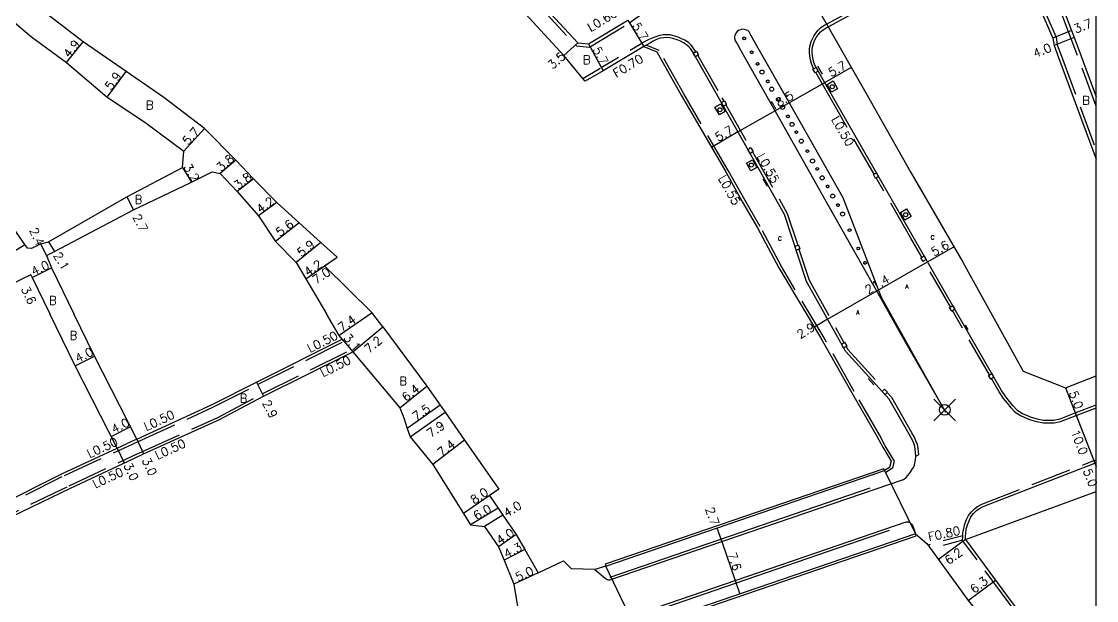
# Model space of a CAD drawing. Header units: metres. Extents: x -1600 to -800, y -110400 to -109798.
# Drawn here: x -999.1 to -799.9, y -110099.5 to -109992.1 of the extents above; entities that cross this region are included whole.
import ezdxf

# ---------------------------------------------------------------- set-up
doc = ezdxf.new("R2010")
doc.units = ezdxf.units.M
doc.header["$LTSCALE"] = 2.5
doc.header["$PDMODE"] = 35
doc.header["$PDSIZE"] = 2
doc.linetypes.add('22320', pattern=[2.5, 1.5, -1])
doc.linetypes.add('22330', pattern=[4, 3, -1])
doc.layers.get('0').update_dxf_attribs({"color": 150, "lineweight": 30})
for name, color, linetype in [('2101000', 177, 'Continuous'), ('2203000', 5, 'Continuous'), ('2213000', 6, 'Continuous'), ('2226000', 44, 'Continuous'), ('2227100', 7, 'Continuous'), ('2232000', 4, '22320'), ('2233000', 62, '22330'), ('2235000', 7, 'Continuous'), ('2236000', 3, 'Continuous'), ('2238000', 11, 'Continuous'), ('2239000', 3, 'Continuous'), ('6165100', 237, '61300'), ('6165200', 3, 'Continuous'), ('9107000', 111, 'Continuous'), ('9201100', 215, 'Continuous'), ('9201500', 222, 'Continuous'), ('9202100', 82, 'Continuous'), ('9202200', 155, 'Continuous'), ('9203500', 155, 'Continuous'), ('9301100', 77, 'Continuous'), ('999', 7, 'Continuous')]:
    doc.layers.add(name, color=color, linetype=linetype)
doc.styles.add('Dm_Anotation', font='txt.shx', dxfattribs={"bigfont": 'pscdm.shx'})
doc.linetypes.add('61300', pattern='A,2,-0.75,[1,dmdr.shx,S=0.15,R=0,X=0,Y=0],-0.75', length=3.5)

# ---------------------------------------------------------------- blocks, each defined once
blk = doc.blocks.new('223800')
at = {"color": 0}
blk.add_circle((0, 0), 0.75, dxfattribs=at)
blk = doc.blocks.new('223900')
blk.add_lwpolyline([(-0.22, -0.37), (-0.44, -0.3), (-0.47, -0.27), (-0.48, -0.24), (-0.44, 0.01), (-0.48, 0.23), (-0.47, 0.27), (-0.45, 0.29), (-0.21, 0.38), (-0.04, 0.53), (0, 0.54), (0.03, 0.53), (0.22, 0.37), (0.44, 0.3), (0.47, 0.27), (0.48, 0.24), (0.44, -0.01), (0.48, -0.23), (0.47, -0.27), (0.45, -0.29), (0.21, -0.38), (0.04, -0.53), (0, -0.54), (-0.03, -0.53)], close=True)

msp = doc.modelspace()

# ---------------------------------------------------------------- linework, layer by layer
at = {"layer": '2101000'}
for points in [[(-883.83, -109996.72), (-891.33, -110001.25), (-894.67, -110003.18), (-895.12, -110002.64), (-898.65, -109998.38), (-905.07, -109991.41), (-914.27, -109981.26), (-937.47, -109953.46), (-951.48, -109936.16), (-958.11, -109928.08), (-958.56, -109927.53), (-980.22, -109900.6), (-991.84, -109886.49), (-1004.7, -109870.59), (-1015.4, -109856.72), (-1021.61, -109848.88), (-1027.24, -109841.99), (-1028.67, -109841.57), (-1033, -109835.74), (-1038.57, -109828.38), (-1040.67, -109825.96)], [(-948.67, -109933.9), (-934.66, -109951.21), (-911.65, -109979.1), (-902.79, -109988.79), (-896.03, -109996.06), (-894.04, -109996.23), (-886.78, -109991.85)], [(-812.07, -109973.95), (-811.78, -109974.69), (-806.54, -109988.54), (-804.55, -109993.78), (-804.07, -109995.07), (-803.2, -109997.36), (-800, -110006.04)], [(-849.65, -109993.11), (-838.92, -109987.21), (-827.92, -109981.12), (-820.8, -109977.19), (-817.5, -109975.39), (-815.53, -109976.11), (-810.3, -109989.9), (-807.98, -109995.18), (-807.78, -109996.56), (-806.95, -109998.75), (-800, -110017.6)], [(-998.06, -110034.11), (-998.56, -110033.46), (-1006.66, -110021.74), (-1009.74, -110017.3), (-1011.08, -110015.53), (-1014.3, -110012.25), (-1018.68, -110006.22), (-1019.03, -110003.58), (-1024.05, -109996.64), (-1025.7, -109993.29), (-1022.53, -109990.81), (-1012.24, -109983.62), (-1010.82, -109982.56), (-1009.04, -109982.33), (-1003.48, -109988.68), (-1004.07, -109989.24), (-997.28, -109994.95), (-990.78, -109999.69), (-983.25, -110006.12), (-976.29, -110010.78), (-969.08, -110016.14)], [(-934.03, -110046.32), (-934.18, -110046.12), (-942.98, -110037.41), (-940.67, -110035.82), (-943.67, -110033.08), (-947.71, -110029.41), (-951.85, -110025.67), (-956.17, -110021.28), (-959.45, -110017.81), (-965.22, -110011.95), (-972.74, -110006.2), (-979.75, -110001.37), (-987.7, -109995.87), (-994.1, -109990.99), (-1000.35, -109985.73)], [(-849.65, -109993.11), (-842.65, -110005.29), (-834.33, -110020.1), (-824.68, -110036.75), (-813.49, -110056.95), (-805.68, -110060.02)], [(-883.83, -109996.72), (-881.42, -109997.71), (-876.87, -110005.77), (-868.62, -110019.99), (-865.51, -110025.57), (-862.73, -110030.37), (-858.77, -110037.8), (-851.06, -110050.69), (-845.52, -110060.51), (-845.27, -110060.94), (-840.61, -110068.99), (-839.52, -110071.05), (-837.94, -110073.64), (-838.29, -110074.81), (-839.21, -110075.36)], [(-995.54, -110033.34), (-994.14, -110032.94), (-979.65, -110024.61), (-969.3, -110019.14), (-969.08, -110016.14)], [(-994.51, -110035.51), (-993.06, -110034.74), (-978.41, -110027), (-967.63, -110021.86), (-963.78, -110019.96)], [(-963.78, -110019.96), (-962.33, -110020.29), (-959.17, -110023.63), (-955.25, -110028.15), (-952.1, -110032.89), (-948.26, -110036.79), (-946.44, -110039.79), (-942.61, -110046.32)], [(-995.54, -110033.34), (-997.31, -110034.2), (-998.06, -110034.11)], [(-994.51, -110035.51), (-993.61, -110037.8), (-989.45, -110046.32)], [(-997.44, -110039.07), (-999.23, -110039.94), (-1012.38, -110046.32)], [(-997.44, -110039.07), (-997.2, -110039.56), (-993.9, -110046.32)], [(-981.4, -110071.22), (-989.21, -110055.93), (-993.9, -110046.32)], [(-977.76, -110069.55), (-985.63, -110054.14), (-989.45, -110046.32)], [(-939.74, -110051.01), (-940.27, -110050.33), (-942.61, -110046.32)], [(-932.19, -110048.74), (-934.03, -110046.32)], [(-932.19, -110048.74), (-924.05, -110059.73), (-921.58, -110063.23), (-920.65, -110064.54), (-917.06, -110069.72), (-910.66, -110078.83), (-912.39, -110080.02), (-910.81, -110082.37), (-909.96, -110083.63), (-907.44, -110087.25), (-905.87, -110090), (-903.4, -110094.33)], [(-977.76, -110069.55), (-963.92, -110063.17), (-955.61, -110058.99), (-939.74, -110051.01)], [(-1030.78, -110099.35), (-1015.19, -110090.78), (-990.09, -110078.64), (-978.33, -110073.11), (-976.51, -110072.27), (-962.57, -110065.97), (-954.29, -110061.58), (-937.71, -110053.36)], [(-937.71, -110053.36), (-929.05, -110063.73), (-928.28, -110065.6), (-927.7, -110067.56), (-927.11, -110069.1), (-922.91, -110074.26), (-917.25, -110083.36), (-915.96, -110085.44), (-913.35, -110085.75), (-910.75, -110089.49), (-909.67, -110092), (-907.93, -110096.45), (-907.18, -110100.94)], [(-805.68, -110060.02), (-800, -110057.81)], [(-991.41, -110075.83), (-981.4, -110071.22)], [(-1032.25, -110096.51), (-1016.43, -110088.38), (-991.41, -110075.83)], [(-890.87, -110093.08), (-839.21, -110075.36)], [(-824.22, -110088.16), (-800, -110079.24)], [(-833.46, -110087.13), (-885.2, -110104.87)], [(-833.46, -110087.13), (-831.33, -110088.9), (-823.71, -110099.45), (-819.5, -110104.62), (-814.02, -110112.39), (-811.11, -110116.38), (-802.6, -110127.91), (-800, -110131.3)], [(-824.22, -110088.16), (-815.71, -110099.67), (-808.93, -110108.68), (-806.05, -110112.62), (-800, -110120.71)], [(-903.4, -110094.33), (-898.72, -110092.12), (-897.23, -110093.6)], [(-890.87, -110093.08), (-892.86, -110093.69), (-897.23, -110093.6)]]:
    msp.add_lwpolyline(points, dxfattribs=at)
at = {"layer": '2203000'}
for points in [[(-890.87, -110093.08), (-839.21, -110075.36), (-839.32, -110075.03), (-890.98, -110092.75)], [(-885.08, -110105.21), (-833.35, -110087.46), (-833.46, -110087.13), (-885.2, -110104.87)]]:
    msp.add_lwpolyline(points, close=True, dxfattribs=at)
at = {"layer": '2213000'}
for points in [[(-814.65, -110064.12), (-815.35, -110063.38), (-816.04, -110062.56), (-816.73, -110061.7), (-817.53, -110060.52), (-833.89, -110032.01), (-847.85, -110007.69), (-852.05, -110000.32), (-852.27, -109999.7), (-852.45, -109999.1), (-852.56, -109998.47), (-852.6, -109997.84), (-852.59, -109997.22), (-852.49, -109996.58), (-852.3, -109995.97), (-852.11, -109995.5), (-851.86, -109995.08), (-851.52, -109994.56), (-851.09, -109994.02), (-850.59, -109993.64), (-850.02, -109993.28), (-849.65, -109993.11)], [(-834.17, -110069.42), (-834.63, -110068.62), (-838.34, -110062.1), (-846.44, -110053.23), (-853.68, -110040.29), (-857.71, -110027.89), (-864.67, -110015.59), (-869.78, -110006.48), (-874.81, -109997.66), (-875.18, -109997.09), (-875.42, -109996.82), (-875.87, -109996.4), (-876.47, -109996.03), (-877.04, -109995.75), (-877.64, -109995.48), (-878.43, -109995.23), (-878.98, -109995.1), (-879.47, -109995.07), (-880.12, -109995.1), (-880.78, -109995.21), (-881.44, -109995.41), (-882.07, -109995.72), (-882.58, -109996.03), (-883.39, -109996.5)], [(-807.81, -110066), (-806.66, -110065.76), (-803.86, -110064.68), (-800, -110063.18)], [(-814.65, -110064.12), (-814.52, -110064.23), (-813.63, -110064.79), (-812, -110065.48)], [(-812, -110065.48), (-810.91, -110065.8), (-809.71, -110066.01), (-807.81, -110066)], [(-833.41, -110072.71), (-833.51, -110071.36), (-833.65, -110070.64), (-833.9, -110070.01), (-834.17, -110069.42)], [(-835.66, -110077), (-835.27, -110076.69), (-834.8, -110076.23), (-834.45, -110075.74), (-833.99, -110075.08), (-833.83, -110074.79), (-833.67, -110074.34), (-833.57, -110073.93), (-833.47, -110073.47), (-833.41, -110072.71)], [(-824.22, -110088.16), (-824.21, -110087.62), (-824.16, -110086.95), (-824.04, -110086.23), (-823.83, -110085.43), (-823.54, -110084.67), (-823.18, -110083.98), (-822.7, -110083.33), (-822.16, -110082.79), (-821.71, -110082.47), (-820.91, -110082.02), (-800.24, -110074), (-800, -110073.91)], [(-892.86, -110093.69), (-891, -110095.32), (-890.62, -110095.56), (-890.34, -110095.65), (-890.09, -110095.66), (-869.35, -110088.55), (-835.66, -110077)], [(-885.2, -110104.87), (-885.6, -110103.69), (-885.67, -110103.16), (-885.69, -110102.56), (-885.61, -110102.16), (-835.17, -110084.86), (-835.14, -110084.86), (-834.79, -110084.89), (-834.45, -110085.04), (-834.17, -110085.34), (-833.89, -110085.79), (-833.46, -110087.13)]]:
    msp.add_lwpolyline(points, dxfattribs=at)
at = {"layer": '2226000'}
msp.add_lwpolyline([(-827.83, -110064.57), (-828.07, -110064.16), (-839.78, -110043.27), (-846.85, -110024.77), (-856.85, -110007.13), (-862.6, -109997.01), (-863.96, -109994.65), (-864.31, -109993.99), (-864.56, -109993.79), (-864.8, -109993.67), (-865.13, -109993.56), (-865.47, -109993.54), (-865.78, -109993.58), (-866.05, -109993.67), (-866.27, -109993.79), (-866.49, -109993.96), (-866.75, -109994.27), (-866.93, -109994.67), (-866.98, -109994.91), (-866.99, -109995.19), (-866.97, -109995.37), (-866.93, -109995.57), (-866.54, -109996.22), (-865.22, -109998.59), (-859.49, -110008.73), (-849.51, -110026.38), (-839.93, -110043.35), (-835.9, -110050.52), (-834.18, -110053.53), (-828.11, -110064.19)], close=True, dxfattribs=at)
at = {"layer": '2227100'}
msp.add_point((-828.04, -110064.12, 2.34), dxfattribs=at)
at = {"layer": '2232000'}
for points in [[(-895.12, -110002.64), (-891.69, -110000.64), (-884.19, -109996.12), (-883.83, -109996.72)], [(-824.7, -110087.46), (-831.13, -110089.18)], [(-824.72, -110088.29), (-830.63, -110089.87)]]:
    msp.add_lwpolyline(points, dxfattribs=at)
at = {"layer": '2233000'}
for points in [[(-928.88, -109919.45), (-948.6, -109930.58), (-949.31, -109934.06), (-935.12, -109951.59), (-912.11, -109979.49), (-903.23, -109989.2), (-896.31, -109996.63), (-893.9, -109996.84), (-886.47, -109992.36)], [(-800, -110007.77), (-803.76, -109997.57), (-804.63, -109995.28), (-805.11, -109993.99), (-807.1, -109988.75), (-812.35, -109974.9), (-812.71, -109973.95)], [(-849.94, -109992.58), (-839.21, -109986.69), (-828.21, -109980.6), (-821.08, -109976.66), (-817.55, -109974.73), (-815.06, -109975.64), (-809.74, -109989.68), (-807.4, -109995.01), (-807.19, -109996.41), (-806.39, -109998.54), (-800, -110015.87)], [(-886.47, -109992.36), (-885.26, -109991.49), (-883.89, -109990.47), (-882.84, -109989.2), (-882.29, -109988.02), (-881.95, -109986.82), (-881.85, -109985.36), (-882.04, -109984.08), (-882.34, -109983.2), (-882.5, -109982.92)], [(-852.32, -110000.85), (-852.51, -110000.53), (-852.75, -109999.85), (-852.94, -109999.21), (-853.06, -109998.52), (-853.1, -109997.85), (-853.09, -109997.17), (-852.98, -109996.46), (-852.78, -109995.8), (-852.56, -109995.28), (-852.29, -109994.81), (-851.92, -109994.26), (-851.47, -109993.69), (-850.98, -109993.19), (-850.34, -109992.79), (-849.94, -109992.58)], [(-874.2, -109997.69), (-874.37, -109997.39), (-874.77, -109996.78), (-875.05, -109996.47), (-875.55, -109995.99), (-876.22, -109995.58), (-876.82, -109995.28), (-877.46, -109995), (-878.3, -109994.73), (-878.9, -109994.59), (-879.47, -109994.56), (-880.17, -109994.59), (-880.9, -109994.71), (-881.6, -109994.92), (-882.29, -109995.17), (-882.9, -109995.43), (-884.19, -109996.12)], [(-884.19, -109996.12), (-883.83, -109996.72)], [(-839.21, -110075.36), (-839.02, -110075.75), (-837.68, -110074.83), (-837.32, -110073.63), (-839.06, -110070.79), (-840.14, -110068.73), (-844.81, -110060.68), (-845.06, -110060.25), (-850.6, -110050.42), (-858.31, -110037.54), (-862.26, -110030.11), (-865.05, -110025.31), (-868.15, -110019.73), (-876.41, -110005.5), (-880.95, -109997.45), (-883.39, -109996.5)], [(-873.8, -109998.38), (-869.33, -110006.22), (-868.97, -110006.85)], [(-841.13, -110020.4), (-848.28, -110007.94), (-851.94, -110001.52)], [(-868.58, -110007.55), (-864.21, -110015.33), (-864.07, -110015.56)], [(-863.67, -110016.28), (-857.23, -110027.68), (-855.29, -110033.6)], [(-832.29, -110035.8), (-834.33, -110032.26), (-840.72, -110021.11)], [(-855.06, -110034.31), (-853.19, -110040.08), (-846.73, -110051.64)], [(-827, -110045.02), (-831.9, -110036.49)], [(-819.77, -110057.62), (-826.61, -110045.71)], [(-977.55, -110070), (-963.7, -110063.62), (-955.38, -110059.44), (-939.4, -110051.4)], [(-939.4, -110051.4), (-939.74, -110051.01)], [(-1031.01, -110098.9), (-1015.42, -110090.34), (-990.31, -110078.19), (-978.54, -110072.66), (-976.71, -110071.82), (-962.79, -110065.52), (-954.52, -110061.13), (-938.05, -110052.97)], [(-938.05, -110052.97), (-937.71, -110053.36)], [(-846.32, -110052.37), (-846.02, -110052.92), (-839.24, -110060.33)], [(-815.15, -110064.35), (-815.7, -110063.74), (-816.41, -110062.9), (-817.13, -110062), (-817.96, -110060.78), (-819.37, -110058.31)], [(-838.72, -110060.9), (-837.91, -110061.78), (-834.17, -110068.37), (-833.72, -110069.19), (-833.44, -110069.81), (-833.17, -110070.49), (-833, -110071.3), (-832.89, -110072.47)], [(-815.15, -110064.35), (-814.81, -110064.64), (-813.86, -110065.24), (-812.32, -110065.89), (-811.04, -110066.28), (-809.75, -110066.52), (-807.78, -110066.5), (-806.56, -110066.25), (-803.68, -110065.15), (-800, -110063.71)], [(-977.76, -110069.55), (-979.58, -110070.38)], [(-1032.02, -110096.95), (-1016.2, -110088.83), (-991.19, -110076.28), (-979.37, -110070.84)], [(-981.4, -110071.22), (-979.58, -110070.38)], [(-979.37, -110070.84), (-977.55, -110070)], [(-833.41, -110072.71), (-832.89, -110072.47)], [(-824.72, -110088.32), (-824.71, -110087.6), (-824.66, -110086.89), (-824.53, -110086.12), (-824.31, -110085.28), (-824, -110084.46), (-823.61, -110083.72), (-823.08, -110083), (-822.48, -110082.41), (-821.98, -110082.05), (-821.17, -110081.58), (-800.42, -110073.53), (-800, -110073.37)], [(-800, -110121.54), (-806.46, -110112.92), (-809.33, -110108.98), (-816.11, -110099.97), (-824.72, -110088.32)]]:
    msp.add_lwpolyline(points, dxfattribs=at)
at = {"layer": '2235000'}
for points in [[(-874.65, -109997.94), (-874.05, -109997.6), (-873.66, -109998.3), (-874.25, -109998.64)], [(-851.5, -110001.28), (-852.08, -110001.61), (-852.47, -110000.93), (-851.89, -110000.6)], [(-869.43, -110007.11), (-868.85, -110006.78), (-868.46, -110007.48), (-869.04, -110007.8)], [(-864.53, -110015.82), (-863.96, -110015.5), (-863.56, -110016.22), (-864.13, -110016.54)], [(-840.29, -110020.86), (-840.87, -110021.2), (-841.27, -110020.49), (-840.69, -110020.15)], [(-855.8, -110033.77), (-855.15, -110033.55), (-854.91, -110034.27), (-855.57, -110034.48)], [(-831.46, -110036.24), (-832.04, -110036.57), (-832.44, -110035.89), (-831.85, -110035.55)], [(-826.17, -110045.46), (-826.75, -110045.79), (-827.15, -110045.11), (-826.56, -110044.77)], [(-847.19, -110051.9), (-846.59, -110051.57), (-846.18, -110052.29), (-846.78, -110052.62)], [(-818.94, -110058.06), (-819.52, -110058.39), (-819.92, -110057.71), (-819.33, -110057.37)], [(-839.63, -110060.68), (-839.18, -110060.27), (-838.65, -110060.84), (-839.11, -110061.25)]]:
    msp.add_lwpolyline(points, close=True, dxfattribs=at)
at = {"layer": '2236000'}
for points in [[(-849.03, -110005.22), (-849.86, -110003.77), (-848.71, -110003.12), (-847.89, -110004.57)], [(-868.71, -110008.78), (-869.81, -110009.42), (-870.62, -110007.98), (-869.52, -110007.34)], [(-864.77, -110018.38), (-863.66, -110017.75), (-862.86, -110019.16), (-863.96, -110019.78)], [(-835.43, -110028.93), (-836.25, -110027.51), (-835.11, -110026.85), (-834.29, -110028.28)]]:
    msp.add_lwpolyline(points, close=True, dxfattribs=at)
at = {"layer": '6165100'}
for points in [[(-890.03, -110095.12), (-841.88, -110078.6)], [(-885.69, -110102.72), (-838.25, -110086.45)]]:
    msp.add_lwpolyline(points, dxfattribs=at)
at = {"layer": '6165200'}
for points in [[(-850.67, -110001.88), (-851.54, -110000.38)], [(-861.77, -110021.24), (-860.96, -110022.65)], [(-823.7, -110049.3), (-824.21, -110048.4)], [(-842.25, -110058.31), (-841.16, -110059.46)]]:
    msp.add_lwpolyline(points, dxfattribs=at)
at = {"layer": '9107000'}
for points in [[(-814.65, -110064.12), (-815.35, -110063.38), (-816.04, -110062.56), (-816.73, -110061.7), (-817.53, -110060.52), (-833.89, -110032.01), (-847.85, -110007.69), (-852.05, -110000.32), (-852.27, -109999.7), (-852.45, -109999.1), (-852.56, -109998.47), (-852.6, -109997.84), (-852.59, -109997.22), (-852.49, -109996.58), (-852.3, -109995.97), (-852.11, -109995.5), (-851.86, -109995.08), (-851.52, -109994.56), (-851.09, -109994.02), (-850.59, -109993.64), (-850.02, -109993.28), (-849.65, -109993.11)], [(-834.17, -110069.42), (-834.63, -110068.62), (-838.34, -110062.1), (-846.44, -110053.23), (-853.68, -110040.29), (-857.71, -110027.89), (-864.67, -110015.59), (-869.78, -110006.48), (-874.81, -109997.66), (-875.18, -109997.09), (-875.42, -109996.82), (-875.87, -109996.4), (-876.47, -109996.03), (-877.04, -109995.75), (-877.64, -109995.48), (-878.43, -109995.23), (-878.98, -109995.1), (-879.47, -109995.07), (-880.12, -109995.1), (-880.78, -109995.21), (-881.44, -109995.41), (-882.07, -109995.72), (-882.58, -109996.03), (-883.39, -109996.5), (-883.83, -109996.72)], [(-833.41, -110072.71), (-833.51, -110071.36), (-833.65, -110070.64), (-833.9, -110070.01), (-834.17, -110069.42)]]:
    msp.add_lwpolyline(points, dxfattribs=at)
at = {"layer": '9201100'}
for points in [[(-853.57, -109986.14), (-849.65, -109993.11)], [(-886.78, -109991.85), (-883.83, -109996.72)], [(-804.55, -109993.78), (-807.98, -109995.18)], [(-990.78, -109999.69), (-987.7, -109995.87)], [(-896.03, -109996.06), (-898.65, -109998.38)], [(-804.07, -109995.07), (-807.78, -109996.56)], [(-894.04, -109996.23), (-891.33, -110001.25)], [(-983.25, -110006.12), (-979.75, -110001.37)], [(-969.08, -110016.14), (-965.22, -110011.95)], [(-959.45, -110017.81), (-962.33, -110020.29)], [(-969.3, -110019.14), (-967.63, -110021.86)], [(-956.17, -110021.28), (-959.17, -110023.63)], [(-979.65, -110024.61), (-978.41, -110027)], [(-951.85, -110025.67), (-955.25, -110028.15)], [(-947.71, -110029.41), (-952.1, -110032.89)], [(-1001.69, -110035.44), (-998.56, -110033.46)], [(-994.51, -110035.51), (-995.54, -110033.34)], [(-994.14, -110032.94), (-993.06, -110034.74)], [(-943.67, -110033.08), (-948.26, -110036.79)], [(-946.44, -110039.79), (-940.67, -110035.82)], [(-997.2, -110039.56), (-993.61, -110037.8)], [(-946.44, -110039.79), (-942.98, -110037.41)], [(-934.18, -110046.12), (-940.27, -110050.33)], [(-937.71, -110053.36), (-932.19, -110048.74)], [(-939.74, -110051.01), (-937.71, -110053.36)], [(-955.61, -110058.99), (-954.29, -110061.58)], [(-929.05, -110063.73), (-924.05, -110059.73)], [(-805.68, -110060.02), (-803.86, -110064.68)], [(-921.58, -110063.23), (-927.7, -110067.56)], [(-927.11, -110069.1), (-920.65, -110064.54)], [(-803.86, -110064.68), (-800.24, -110074)], [(-977.76, -110069.55), (-976.51, -110072.27)], [(-917.06, -110069.72), (-922.91, -110074.26)], [(-800.24, -110074), (-800, -110074.61)], [(-910.66, -110078.83), (-917.25, -110083.36)], [(-910.81, -110082.37), (-915.96, -110085.44)], [(-909.96, -110083.63), (-913.35, -110085.75)], [(-907.44, -110087.25), (-910.75, -110089.49)], [(-869.35, -110088.55), (-870.23, -110086)], [(-869.35, -110088.55), (-866.89, -110095.74)], [(-824.22, -110088.16), (-829.21, -110091.84)], [(-905.87, -110090), (-909.67, -110092)], [(-903.4, -110094.33), (-907.93, -110096.45)], [(-866.89, -110095.74), (-866.01, -110098.29)], [(-823.71, -110099.45), (-818.64, -110095.71)]]:
    msp.add_lwpolyline(points, dxfattribs=at)
at = {"layer": '9201100', "flags": 128}
for points in [[(-850.28, -110003.42), (-845.35, -110000.59)], [(-866.36, -110012.58), (-850.28, -110003.42)], [(-866.36, -110012.58), (-871.27, -110015.43)], [(-831.21, -110036.68), (-826.35, -110033.87)], [(-849.75, -110047.32), (-831.21, -110036.68)], [(-849.75, -110047.32), (-852.2, -110048.79)], [(-989.21, -110055.93), (-985.63, -110054.14)], [(-978.93, -110067.26), (-982.49, -110069.08)], [(-981.4, -110071.22), (-980.12, -110073.95)]]:
    msp.add_lwpolyline(points, dxfattribs=at)
at = {"layer": '9202200'}
msp.add_lwpolyline([(-805.68, -110060.02), (-800, -110074.61)], dxfattribs=at)
at = {"layer": '9301100'}
msp.add_lwpolyline([(-833.46, -110087.13), (-885.2, -110104.87), (-890.87, -110093.08), (-839.21, -110075.36)], close=True, dxfattribs=at)
at = {"layer": '999'}
msp.add_lwpolyline([(-1600, -110400), (-800, -110400), (-800, -109800), (-1600, -109800)], close=True, dxfattribs=at)

# ---------------------------------------------------------------- block references
at = {"layer": '2238000', "xscale": 0.5, "yscale": 0.5, "zscale": 0.5}
for p in [(-861.91, -110001.47, 1.9), (-848.88, -110004.18, 1.42), (-860.1, -110004.64, 1.86), (-869.71, -110008.45, 1.24), (-858.1, -110008.02, 1.78), (-856.34, -110011.17, 1.88), (-854.62, -110014.28, 1.89), (-852.55, -110017.96, 1.87), (-863.89, -110018.71, 1.32), (-850.76, -110021.08, 1.9), (-848.81, -110024.47, 1.94), (-846.98, -110027.8, 1.84), (-835.27, -110027.92, 1.46)]:
    msp.add_blockref('223800', p, dxfattribs=at)
at = {"layer": '2239000', "xscale": 0.5, "yscale": 0.5, "zscale": 0.5}
for p in [(-865.21, -109995.22, 1.82), (-863.81, -109997.79, 1.79), (-862.72, -109999.95, 1.88), (-860.83, -110003.2, 1.88), (-858.85, -110006.46, 1.88), (-857.12, -110009.69, 1.88), (-855.55, -110012.61, 1.88), (-853.49, -110016.14, 1.88), (-851.67, -110019.42, 1.88), (-849.73, -110022.68, 1.88), (-847.84, -110026.14, 1.82), (-845.69, -110030.78, 1.83), (-844.08, -110034.18, 1.8), (-842.81, -110036.86, 1.9)]:
    msp.add_blockref('223900', p, dxfattribs=at)

# ---------------------------------------------------------------- texts
at = {"layer": '9201500', "style": 'Dm_Anotation'}
for s, rotation, p in [('3.7', 22.2044, (-803.74, -109994.32)), ('5.7', 301.1554, (-886.05, -109992.86)), ('4.9', 51.1738, (-990.32, -109998.96)), ('3.5', 41.5996, (-900.73, -110001.06)), ('5.7', 298.3428, (-893.36, -109997.28)), ('4.0', 21.8932, (-811.28, -109998.83)), ('5.7', 29.8508, (-849.04, -110002.42)), ('5.9', 53.6196, (-982.53, -110004.97)), ('18.5', 29.6742, (-860.01, -110008.67)), ('5.7', 47.3355, (-968.31, -110015.15)), ('5.7', 30.1347, (-870.03, -110014.42)), ('3.8', 40.7945, (-962.17, -110020.02)), ('3.2', 301.4918, (-969.21, -110019.08)), ('3.8', 38.0886, (-958.99, -110023.36)), ('4.2', 36.0912, (-954.9, -110027.77)), ('2.7', 297.5673, (-978.63, -110028.3)), ('5.6', 38.342, (-951.22, -110032.07)), ('2.4', 295.4352, (-997.74, -110030.79)), ('5.9', 38.8678, (-947.28, -110035.86)), ('5.6', 30.0888, (-830.01, -110035.7)), ('2.1', 300.924, (-993.3, -110035.45)), ('4.0', 26.0398, (-996.89, -110039.3)), ('4.2', 34.5345, (-946.08, -110039.42)), ('7.0', 34.5345, (-944.53, -110040.87)), ('21.4', 29.8504, (-842.24, -110042.72)), ('3.6', 295.8811, (-999.28, -110041.67)), ('7.4', 34.6152, (-939.81, -110049.69)), ('2.9', 30.8838, (-854.83, -110050.98)), ('3.1', 310.8413, (-939.58, -110050.83)), ('7.2', 39.8936, (-934.79, -110053.7)), ('4.0', 26.5404, (-988.71, -110055.4)), ('6.4', 38.6141, (-927.86, -110062.65)), ('5.0', 291.2549, (-805.05, -110060.94)), ('2.9', 296.9012, (-954.58, -110062.79)), ('7.5', 35.2209, (-926, -110066.24)), ('4.0', 27.0457, (-982, -110068.54)), ('7.9', 35.2209, (-923.33, -110069.36)), ('7.4', 37.8154, (-921.31, -110072.89)), ('10.0', 291.2549, (-804.69, -110068.17)), ('3.0', 294.715, (-976.86, -110073.42)), ('3.0', 295.1578, (-980.27, -110074.36)), ('5.0', 291.2549, (-802.43, -110075.38)), ('8.0', 34.4658, (-915.26, -110081.69)), ('6.0', 30.8058, (-914.81, -110084.64)), ('4.0', 32.0334, (-909.19, -110084.09)), ('2.7', 288.9299, (-872.42, -110082.46)), ('4.0', 34.1022, (-910.48, -110089.18)), ('4.3', 27.7062, (-909.23, -110091.66)), ('7.6', 288.9299, (-868.29, -110090.87)), ('6.2', 36.8943, (-827.3, -110092.91)), ('5.0', 25.1283, (-907.15, -110095.98)), ('6.3', 37.8666, (-822.55, -110098.26))]:
    msp.add_text(s, height=1.6, rotation=rotation, dxfattribs=at).set_placement(p)
at = {"layer": '9202100', "style": 'Dm_Anotation'}
for s, height, p in [('B', 1.6, (-895.11, -109999.99)), ('B', 1.6, (-802.57, -110007.51)), ('B', 1.6, (-976.11, -110008.39)), ('B', 1.6, (-978.18, -110025.9)), ('C', 0.75, (-858.93, -110032.72, 1.37)), ('C', 0.75, (-830.63, -110032.51, 1.46)), ('A', 0.75, (-835.33, -110041.6, 1.55)), ('B', 1.6, (-994.06, -110044.62)), ('A', 0.75, (-844.42, -110046.4, 1.55)), ('B', 1.6, (-990.24, -110051.12)), ('B', 1.6, (-929.13, -110059.56)), ('B', 1.6, (-958.72, -110062.77))]:
    msp.add_text(s, height=height, dxfattribs=at).set_placement(p)
at = {"layer": '9203500', "style": 'Dm_Anotation'}
for s, rotation, p in [('L0.60', 31.1264, (-893.66, -109994.05)), ('F0.70', 31.0824, (-888.9, -110002.55)), ('L0.50', 299.8535, (-849.11, -110010.22)), ('L0.55', 299.4639, (-862.92, -110017.09)), ('L0.55', 299.0888, (-870.1, -110021.13)), ('L0.50', 26.7063, (-945.68, -110053.55)), ('L0.50', 26.3777, (-943.28, -110058.07)), ('L0.50', 24.7167, (-976.02, -110068.04)), ('L0.50', 24.7167, (-986.54, -110073.08)), ('L0.50', 24.3384, (-973.97, -110073.36)), ('L0.50', 24.7167, (-985.51, -110078.69)), ('F0.80', 11.8395, (-830.95, -110088.48))]:
    msp.add_text(s, height=1.6, rotation=rotation, dxfattribs=at).set_placement(p)

doc.saveas('drawing.dxf')
